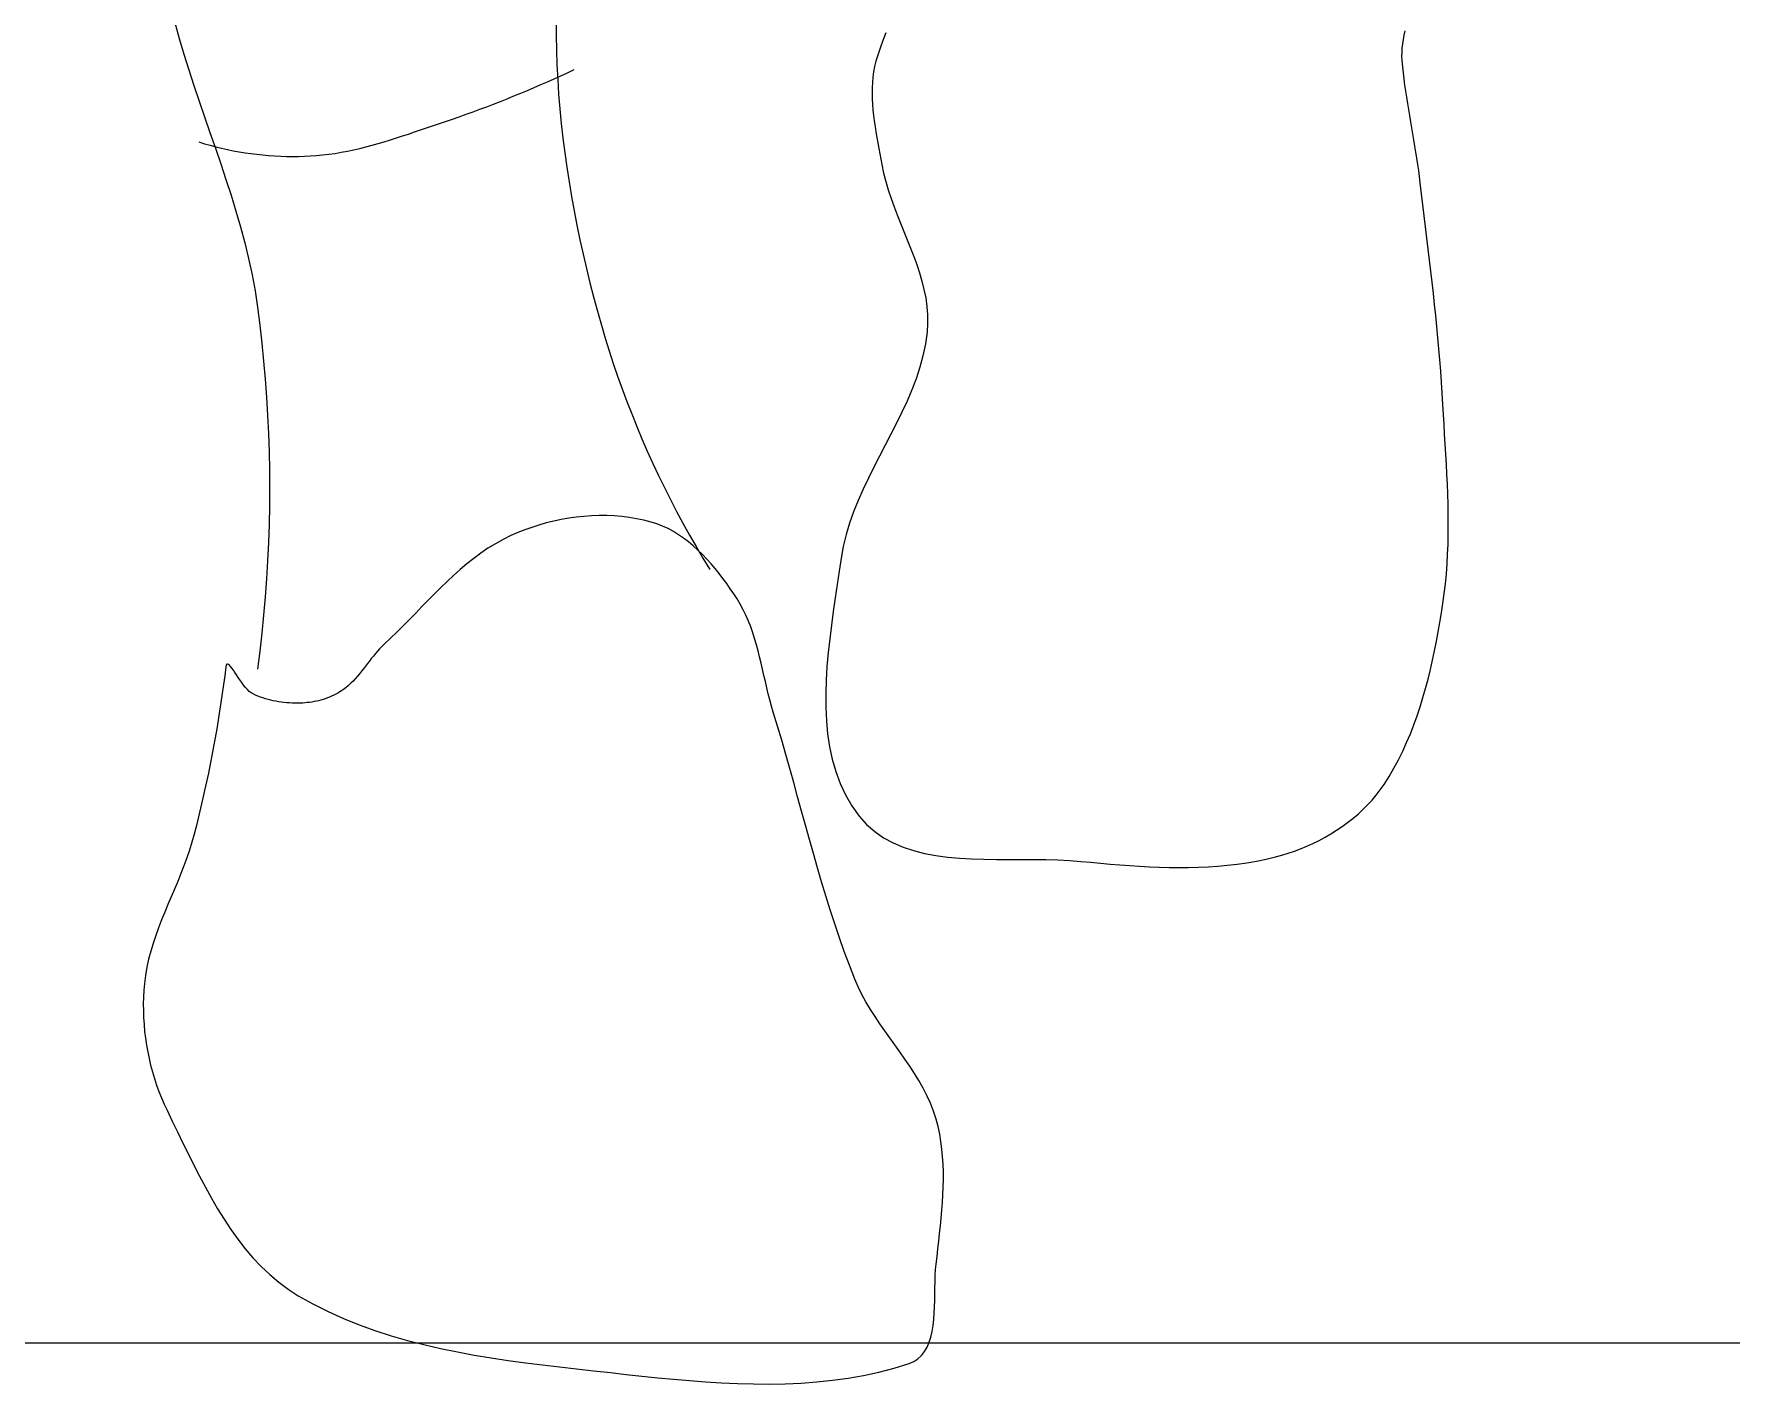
# Model space of a CAD drawing. Header units: inches. Extents: x 21 to 132, y 19 to 196.
# Drawn here: x 78.5859 to 78.8671, y 47.5592 to 47.7829 of the extents above; entities that cross this region are included whole.
import ezdxf

# ---------------------------------------------------------------- set-up
doc = ezdxf.new("R2010")
doc.units = ezdxf.units.IN
doc.header["$MEASUREMENT"] = 0
doc.layers.add('fur', color=253, linetype='Continuous')
doc.layers.add('wall', color=7, linetype='Continuous')

# ---------------------------------------------------------------- blocks, each defined once
blk = doc.blocks.new('dp5')
at = {"layer": 'fur', "linetype": 'Continuous'}
for p, q in [((1374.2864, 590.68862), (1374.2939, 587.58587)), ((1330.7782, 589.0929), (1331.2783, 587.28024)), ((1331.2783, 587.28024), (1331.8132, 585.47564)), ((1374.2939, 587.58587), (1374.3259, 585.91401)), ((1411.5687, 587.03626), (1411.2437, 586.15249)), ((1411.9156, 587.91391), (1411.5687, 587.03626)), ((1470.8338, 586.1741), (1470.8911, 586.66311)), ((1470.8911, 586.66311), (1470.9655, 587.15633)), ((1470.9655, 587.15633), (1471.0522, 587.65213)), ((1471.0522, 587.65213), (1471.1464, 588.1492)), ((1331.8132, 585.47564), (1332.3767, 583.67769)), ((1374.3259, 585.91401), (1374.3847, 584.24208)), ((1410.9405, 585.26318), (1410.765, 584.67064)), ((1411.2437, 586.15249), (1410.9405, 585.26318)), ((1470.7901, 585.21457), (1470.7985, 585.69076)), ((1470.8139, 584.74706), (1470.7901, 585.21457)), ((1470.7985, 585.69076), (1470.8338, 586.1741)), ((1470.8812, 584.04601), (1470.8139, 584.74706)), ((1332.3767, 583.67769), (1332.963, 581.88514)), ((1374.0845, 582.6707), (1374.8446, 583.01429)), ((1374.3847, 584.24208), (1374.4699, 582.57029)), ((1374.8446, 583.01429), (1375.6027, 583.3623)), ((1375.6027, 583.3623), (1376.3585, 583.71471)), ((1410.4303, 582.85707), (1410.3756, 582.24253)), ((1410.5118, 583.46698), (1410.4303, 582.85707)), ((1410.6229, 584.07172), (1410.5118, 583.46698)), ((1410.765, 584.67064), (1410.6229, 584.07172)), ((1470.9577, 583.34608), (1470.8812, 584.04601)), ((1471.0428, 582.64716), (1470.9577, 583.34608)), ((1332.963, 581.88514), (1333.5659, 580.09661)), ((1369.481, 580.70278), (1370.2532, 581.01947)), ((1370.2532, 581.01947), (1371.0235, 581.34079)), ((1371.0235, 581.34079), (1371.7919, 581.66655)), ((1371.7919, 581.66655), (1372.5581, 581.99683)), ((1372.5581, 581.99683), (1373.3225, 582.33156)), ((1373.3225, 582.33156), (1374.0845, 582.6707)), ((1374.4699, 582.57029), (1374.581, 580.89913)), ((1374.581, 580.89913), (1374.7176, 579.22891)), ((1410.3465, 581.62399), (1410.3405, 581.00203)), ((1410.3405, 581.00203), (1410.3556, 580.37726)), ((1410.3756, 582.24253), (1410.3465, 581.62399)), ((1471.1352, 581.94916), (1471.0428, 582.64716)), ((1471.2342, 581.25193), (1471.1352, 581.94916)), ((1471.3387, 580.55543), (1471.2342, 581.25193)), ((1333.5659, 580.09661), (1334.1796, 578.31085)), ((1364.811, 578.8979), (1365.5935, 579.1872)), ((1365.5935, 579.1872), (1366.3747, 579.48119)), ((1366.3747, 579.48119), (1367.1538, 579.77974)), ((1367.1538, 579.77974), (1367.9315, 580.08284)), ((1367.9315, 580.08284), (1368.7071, 580.3905)), ((1368.7071, 580.3905), (1369.481, 580.70278)), ((1374.7176, 579.22891), (1374.879, 577.56006)), ((1410.3556, 580.37726), (1410.3899, 579.75029)), ((1410.3899, 579.75029), (1410.4415, 579.1217)), ((1410.4415, 579.1217), (1410.5082, 578.49196)), ((1471.448, 579.85942), (1471.3387, 580.55543)), ((1471.5612, 579.16387), (1471.448, 579.85942)), ((1471.6772, 578.4687), (1471.5612, 579.16387)), ((1334.1796, 578.31085), (1334.7983, 576.52649)), ((1358.8218, 576.82879), (1359.5066, 577.06079)), ((1359.5066, 577.06079), (1360.1907, 577.29188)), ((1360.1907, 577.29188), (1360.8741, 577.52094)), ((1360.8741, 577.52094), (1361.6645, 577.78699)), ((1361.6645, 577.78699), (1362.4533, 578.05773)), ((1362.4533, 578.05773), (1363.2406, 578.33316)), ((1363.2406, 578.33316), (1364.0264, 578.61318)), ((1364.0264, 578.61318), (1364.811, 578.8979)), ((1374.879, 577.56006), (1375.0647, 575.89297)), ((1410.5082, 578.49196), (1410.588, 577.86187)), ((1410.588, 577.86187), (1410.6788, 577.23188)), ((1410.6788, 577.23188), (1410.7788, 576.6026)), ((1471.7949, 577.77371), (1471.6772, 578.4687)), ((1471.914, 577.07886), (1471.7949, 577.77371)), ((1472.0328, 576.38394), (1471.914, 577.07886)), ((1333.5181, 575.45639), (1334.1648, 575.25962)), ((1334.1648, 575.25962), (1334.8164, 575.07518)), ((1334.7983, 576.52649), (1335.4159, 574.74224)), ((1334.8164, 575.07518), (1335.4722, 574.90307)), ((1352.5996, 574.89866), (1353.2974, 575.08478)), ((1353.2974, 575.08478), (1353.9933, 575.28074)), ((1353.9933, 575.28074), (1354.6875, 575.48539)), ((1354.6875, 575.48539), (1355.38, 575.69757)), ((1355.38, 575.69757), (1356.0709, 575.91605)), ((1356.0709, 575.91605), (1356.7605, 576.13957)), ((1356.7605, 576.13957), (1357.4488, 576.36695)), ((1357.4488, 576.36695), (1358.136, 576.59713)), ((1358.136, 576.59713), (1358.8218, 576.82879)), ((1375.0647, 575.89297), (1375.2745, 574.22801)), ((1410.7788, 576.6026), (1410.8859, 575.97464)), ((1410.8859, 575.97464), (1410.9979, 575.34865)), ((1410.9979, 575.34865), (1411.1132, 574.72514)), ((1472.151, 575.68895), (1472.0328, 576.38394)), ((1472.2676, 574.99371), (1472.151, 575.68895)), ((1335.4159, 574.74224), (1336.0266, 572.95676)), ((1335.4722, 574.90307), (1336.132, 574.74336)), ((1336.132, 574.74336), (1336.7956, 574.59611)), ((1336.7956, 574.59611), (1337.4623, 574.46134)), ((1337.4623, 574.46134), (1338.1319, 574.33903)), ((1338.1319, 574.33903), (1338.8043, 574.22937)), ((1338.8043, 574.22937), (1339.4787, 574.13232)), ((1339.4787, 574.13232), (1340.1548, 574.04784)), ((1340.1548, 574.04784), (1340.8326, 573.97608)), ((1340.8326, 573.97608), (1341.5114, 573.91702)), ((1341.5114, 573.91702), (1342.1909, 573.87076)), ((1342.1909, 573.87076), (1342.8709, 573.83727)), ((1342.8709, 573.83727), (1343.5508, 573.81668)), ((1343.5508, 573.81668), (1344.2306, 573.80897)), ((1344.2306, 573.80897), (1344.9093, 573.81416)), ((1344.9093, 573.81416), (1345.587, 573.83237)), ((1345.587, 573.83237), (1346.2634, 573.86361)), ((1346.2634, 573.86361), (1346.9381, 573.90792)), ((1346.9381, 573.90792), (1347.6546, 573.97219)), ((1347.6546, 573.97219), (1348.3681, 574.05583)), ((1348.3681, 574.05583), (1349.0791, 574.15775)), ((1349.0791, 574.15775), (1349.788, 574.27669)), ((1349.788, 574.27669), (1350.4941, 574.41139)), ((1350.4941, 574.41139), (1351.1979, 574.56074)), ((1351.1979, 574.56074), (1351.8999, 574.72357)), ((1351.8999, 574.72357), (1352.5996, 574.89866)), ((1375.2745, 574.22801), (1375.5073, 572.56553)), ((1411.1132, 574.72514), (1411.2294, 574.10476)), ((1411.2294, 574.10476), (1411.3445, 573.48801)), ((1411.3445, 573.48801), (1411.4566, 572.87557)), ((1472.3812, 574.29813), (1472.2676, 574.99371)), ((1472.4916, 573.60208), (1472.3812, 574.29813)), ((1472.5972, 572.90545), (1472.4916, 573.60208)), ((1336.0266, 572.95676), (1336.6244, 571.16883)), ((1336.6244, 571.16883), (1337.2031, 569.37704)), ((1375.5073, 572.56553), (1375.763, 570.90593)), ((1411.4566, 572.87557), (1411.6574, 571.90532)), ((1411.6574, 571.90532), (1411.9039, 570.94103)), ((1472.6978, 572.20814), (1472.5972, 572.90545)), ((1472.7918, 571.51003), (1472.6978, 572.20814)), ((1472.8784, 570.81101), (1472.7918, 571.51003)), ((1337.2031, 569.37704), (1337.7573, 567.58007)), ((1375.763, 570.90593), (1376.0409, 569.24959)), ((1376.0409, 569.24959), (1376.3403, 567.59695)), ((1411.9039, 570.94103), (1412.1896, 569.98184)), ((1412.1896, 569.98184), (1412.5079, 569.02718)), ((1473.0289, 569.5487), (1472.8784, 570.81101)), ((1473.1806, 568.28638), (1473.0289, 569.5487)), ((1337.7573, 567.58007), (1338.2805, 565.7767)), ((1376.3403, 567.59695), (1376.6613, 565.94828)), ((1412.5079, 569.02718), (1412.8521, 568.0762)), ((1412.8521, 568.0762), (1413.2158, 567.12836)), ((1473.333, 567.02399), (1473.1806, 568.28638)), ((1338.2805, 565.7767), (1338.767, 563.96554)), ((1376.6613, 565.94828), (1377.0026, 564.30402)), ((1413.2158, 567.12836), (1413.5921, 566.1828)), ((1413.5921, 566.1828), (1413.9745, 565.23882)), ((1473.4859, 565.76153), (1473.333, 567.02399)), ((1473.638, 564.49893), (1473.4859, 565.76153)), ((1338.767, 563.96554), (1339.2111, 562.14525)), ((1377.0026, 564.30402), (1377.3643, 562.66456)), ((1413.9745, 565.23882), (1414.3561, 564.29582)), ((1414.3561, 564.29582), (1414.7306, 563.35296)), ((1473.7895, 563.23619), (1473.638, 564.49893)), ((1339.2111, 562.14525), (1339.6066, 560.31466)), ((1377.3643, 562.66456), (1377.7452, 561.03028)), ((1414.7306, 563.35296), (1415.0913, 562.40961)), ((1415.0913, 562.40961), (1415.4315, 561.465)), ((1473.939, 561.97324), (1473.7895, 563.23619)), ((1474.0863, 560.71005), (1473.939, 561.97324)), ((1339.6066, 560.31466), (1339.9476, 558.4723)), ((1377.7452, 561.03028), (1378.1455, 559.4015)), ((1415.4315, 561.465), (1415.7443, 560.51843)), ((1415.7443, 560.51843), (1416.0237, 559.56927)), ((1416.0237, 559.56927), (1416.2625, 558.61663)), ((1474.2309, 559.44657), (1474.0863, 560.71005)), ((1339.9476, 558.4723), (1340.2281, 556.61691)), ((1378.1455, 559.4015), (1378.5644, 557.77867)), ((1378.5644, 557.77867), (1379.0012, 556.16215)), ((1416.2625, 558.61663), (1416.4542, 557.65994)), ((1416.4542, 557.65994), (1416.5923, 556.69845)), ((1474.3719, 558.18285), (1474.2309, 559.44657)), ((1474.5089, 556.91868), (1474.3719, 558.18285)), ((1340.2281, 556.61691), (1340.4873, 554.5678)), ((1379.0012, 556.16215), (1379.4554, 554.55232)), ((1416.5923, 556.69845), (1416.6701, 555.73149)), ((1416.6701, 555.73149), (1416.6809, 554.75826)), ((1474.6413, 555.65415), (1474.5089, 556.91868)), ((1340.4873, 554.5678), (1340.7191, 552.51375)), ((1379.4554, 554.55232), (1379.8882, 553.08924)), ((1416.6181, 553.77803), (1416.428, 552.4167)), ((1416.6809, 554.75826), (1416.6181, 553.77803)), ((1474.7682, 554.38921), (1474.6413, 555.65415)), ((1474.8895, 553.12384), (1474.7682, 554.38921)), ((1340.7191, 552.51375), (1340.9238, 550.45547)), ((1379.8882, 553.08924), (1380.3414, 551.63103)), ((1416.428, 552.4167), (1416.1479, 551.07715)), ((1475.0043, 551.85792), (1474.8895, 553.12384)), ((1475.1117, 550.5915), (1475.0043, 551.85792)), ((1340.9238, 550.45547), (1341.1012, 548.39326)), ((1380.3414, 551.63103), (1380.8153, 550.17825)), ((1380.8153, 550.17825), (1381.3095, 548.73114)), ((1416.1479, 551.07715), (1415.7876, 549.75704)), ((1475.2116, 549.32452), (1475.1117, 550.5915)), ((1341.1012, 548.39326), (1341.2512, 546.32786)), ((1381.3095, 548.73114), (1381.8239, 547.29023)), ((1415.3571, 548.45392), (1414.866, 547.16551)), ((1415.7876, 549.75704), (1415.3571, 548.45392)), ((1475.3032, 548.05688), (1475.2116, 549.32452)), ((1475.386, 546.78864), (1475.3032, 548.05688)), ((1341.2512, 546.32786), (1341.374, 544.25973)), ((1381.8239, 547.29023), (1382.3585, 545.85577)), ((1414.866, 547.16551), (1414.3237, 545.88928)), ((1475.4592, 545.51971), (1475.386, 546.78864)), ((1341.374, 544.25973), (1341.4695, 542.1894)), ((1382.3585, 545.85577), (1382.9128, 544.42831)), ((1382.9128, 544.42831), (1383.4866, 543.00806)), ((1413.7402, 544.62297), (1413.1249, 543.36409)), ((1414.3237, 545.88928), (1413.7402, 544.62297)), ((1475.5226, 544.38502), (1475.4592, 545.51971)), ((1475.5893, 543.24886), (1475.5226, 544.38502)), ((1341.4695, 542.1894), (1341.5379, 540.11752)), ((1383.4866, 543.00806), (1384.0801, 541.59559)), ((1413.1249, 543.36409), (1412.4879, 542.11031)), ((1475.6577, 542.11154), (1475.5893, 543.24886)), ((1384.0801, 541.59559), (1384.6928, 540.19125)), ((1384.6928, 540.19125), (1385.3247, 538.79531)), ((1411.8388, 540.85924), (1411.1871, 539.60848)), ((1412.4879, 542.11031), (1411.8388, 540.85924)), ((1475.7263, 540.97321), (1475.6577, 542.11154)), ((1475.7934, 539.83414), (1475.7263, 540.97321)), ((1341.5379, 540.11752), (1341.5788, 538.04453)), ((1385.3247, 538.79531), (1385.9756, 537.40834)), ((1410.5426, 538.35558), (1409.915, 537.09827)), ((1411.1871, 539.60848), (1410.5426, 538.35558)), ((1475.8573, 538.69448), (1475.7934, 539.83414)), ((1475.916, 537.5546), (1475.8573, 538.69448)), ((1341.5788, 538.04453), (1341.5924, 535.9709)), ((1385.9756, 537.40834), (1386.6451, 536.03062)), ((1409.915, 537.09827), (1409.3141, 535.83399)), ((1475.9681, 536.41452), (1475.916, 537.5546)), ((1476.0121, 535.27461), (1475.9681, 536.41452)), ((1341.5924, 535.9709), (1341.5788, 533.89738)), ((1386.6451, 536.03062), (1387.3331, 534.66267)), ((1387.3331, 534.66267), (1388.0398, 533.30473)), ((1408.7495, 534.56057), (1408.2309, 533.27541)), ((1409.3141, 535.83399), (1408.7495, 534.56057)), ((1476.0456, 534.13509), (1476.0121, 535.27461)), ((1341.5788, 533.89738), (1341.5379, 531.82435)), ((1375.7277, 532.53265), (1374.8687, 532.38166)), ((1376.5917, 532.65408), (1375.7277, 532.53265)), ((1377.4587, 532.74532), (1376.5917, 532.65408)), ((1378.3273, 532.80577), (1377.4587, 532.74532)), ((1379.1961, 532.83456), (1378.3273, 532.80577)), ((1380.0626, 532.8313), (1379.1961, 532.83456)), ((1380.9262, 532.79519), (1380.0626, 532.8313)), ((1381.7844, 532.72563), (1380.9262, 532.79519)), ((1382.6359, 532.62193), (1381.7844, 532.72563)), ((1383.479, 532.48351), (1382.6359, 532.62193)), ((1384.3118, 532.30968), (1383.479, 532.48351)), ((1388.0398, 533.30473), (1388.7646, 531.9573)), ((1408.2309, 533.27541), (1407.7683, 531.97625)), ((1476.0679, 532.99616), (1476.0456, 534.13509)), ((1476.0764, 531.85801), (1476.0679, 532.99616)), ((1341.5379, 531.82435), (1341.4695, 529.75244)), ((1369.1324, 530.55138), (1368.2357, 530.11168)), ((1369.9105, 530.89112), (1369.1324, 530.55138)), ((1370.7053, 531.20589), (1369.9105, 530.89112)), ((1371.5149, 531.49498), (1370.7053, 531.20589)), ((1372.3377, 531.75773), (1371.5149, 531.49498)), ((1373.172, 531.99355), (1372.3377, 531.75773)), ((1374.0164, 532.20177), (1373.172, 531.99355)), ((1374.8687, 532.38166), (1374.0164, 532.20177)), ((1385.133, 532.09978), (1384.3118, 532.30968)), ((1385.7916, 531.89086), (1385.133, 532.09978)), ((1386.4334, 531.63935), (1385.7916, 531.89086)), ((1387.0588, 531.34774), (1386.4334, 531.63935)), ((1387.6677, 531.01857), (1387.0588, 531.34774)), ((1388.2606, 530.65456), (1387.6677, 531.01857)), ((1388.8372, 530.25809), (1388.2606, 530.65456)), ((1388.7646, 531.9573), (1389.5074, 530.62073)), ((1389.5074, 530.62073), (1390.2683, 529.2954)), ((1407.3708, 530.66066), (1407.0486, 529.32623)), ((1407.7683, 531.97625), (1407.3708, 530.66066)), ((1476.0466, 529.58509), (1476.0698, 530.72094)), ((1476.0698, 530.72094), (1476.0764, 531.85801)), ((1341.4695, 529.75244), (1341.374, 527.6821)), ((1366.5214, 529.10589), (1365.6997, 528.54679)), ((1367.3662, 529.62866), (1366.5214, 529.10589)), ((1368.2357, 530.11168), (1367.3662, 529.62866)), ((1389.3978, 529.83184), (1388.8372, 530.25809)), ((1389.9427, 529.37838), (1389.3978, 529.83184)), ((1390.4719, 528.90019), (1389.9427, 529.37838)), ((1390.2683, 529.2954), (1391.0468, 527.98177)), ((1390.9859, 528.39997), (1390.4719, 528.90019)), ((1407.0486, 529.32623), (1406.8114, 527.97057)), ((1476.0048, 528.45072), (1476.0466, 529.58509)), ((1341.374, 527.6821), (1341.2512, 525.61398)), ((1363.3506, 526.68615), (1362.5995, 526.01641)), ((1364.1165, 527.33337), (1363.3506, 526.68615)), ((1364.8989, 527.95481), (1364.1165, 527.33337)), ((1365.6997, 528.54679), (1364.8989, 527.95481)), ((1391.4845, 527.88013), (1390.9859, 528.39997)), ((1391.0468, 527.98177), (1391.843, 526.68026)), ((1391.968, 527.34324), (1391.4845, 527.88013)), ((1392.4363, 526.79199), (1391.968, 527.34324)), ((1392.8898, 526.22894), (1392.4363, 526.79199)), ((1406.8114, 527.97057), (1406.598, 526.49425)), ((1475.8589, 526.18733), (1475.9428, 527.31806)), ((1475.9428, 527.31806), (1476.0048, 528.45072)), ((1341.2512, 525.61398), (1341.1012, 523.54858)), ((1361.8602, 525.32772), (1361.1316, 524.62359)), ((1362.5995, 526.01641), (1361.8602, 525.32772)), ((1393.3286, 525.6565), (1392.8898, 526.22894)), ((1393.7528, 525.0774), (1393.3286, 525.6565)), ((1394.1628, 524.4941), (1393.7528, 525.0774)), ((1406.3727, 524.98924), (1406.1431, 523.46032)), ((1406.598, 526.49425), (1406.3727, 524.98924)), ((1475.6187, 523.93266), (1475.7515, 525.05884)), ((1475.7515, 525.05884), (1475.8589, 526.18733)), ((1341.1012, 523.54858), (1340.9238, 521.48644)), ((1359.6957, 523.18282), (1358.9847, 522.45312)), ((1360.4108, 523.90744), (1359.6957, 523.18282)), ((1361.1316, 524.62359), (1360.4108, 523.90744)), ((1394.5583, 523.90919), (1394.1628, 524.4941)), ((1394.9399, 523.32526), (1394.5583, 523.90919)), ((1395.3085, 522.71738), (1394.9399, 523.32526)), ((1406.1431, 523.46032), (1405.9163, 521.91252)), ((1475.2891, 521.73435), (1475.4592, 522.80914)), ((1475.4592, 522.80914), (1475.6187, 523.93266)), ((1340.9238, 521.48644), (1340.7191, 519.42809)), ((1357.5655, 520.99249), (1356.8534, 520.26853)), ((1358.2752, 521.72184), (1357.5655, 520.99249)), ((1358.9847, 522.45312), (1358.2752, 521.72184)), ((1395.6451, 522.09436), (1395.3085, 522.71738)), ((1395.9525, 521.45741), (1395.6451, 522.09436)), ((1396.233, 520.80777), (1395.9525, 521.45741)), ((1405.9163, 521.91252), (1405.7004, 520.35063)), ((1475.11, 520.65629), (1475.2891, 521.73435)), ((1340.7191, 519.42809), (1340.4873, 517.37404)), ((1356.1364, 519.55347), (1355.4128, 518.85067)), ((1356.8534, 520.26853), (1356.1364, 519.55347)), ((1396.4897, 520.14689), (1396.233, 520.80777)), ((1396.725, 519.47586), (1396.4897, 520.14689)), ((1396.9415, 518.79603), (1396.725, 519.47586)), ((1405.7004, 520.35063), (1405.5026, 518.77957)), ((1474.7194, 518.49545), (1474.9206, 519.57624)), ((1474.9206, 519.57624), (1475.11, 520.65629)), ((1340.4873, 517.37404), (1340.2281, 515.32496)), ((1353.6753, 517.09952), (1353.441, 516.81575)), ((1353.915, 517.37765), (1353.6753, 517.09952)), ((1354.1615, 517.6486), (1353.915, 517.37765)), ((1354.4162, 517.91114), (1354.1615, 517.6486)), ((1354.6802, 518.16374), (1354.4162, 517.91114)), ((1355.4128, 518.85067), (1354.6802, 518.16374)), ((1397.1424, 518.10878), (1396.9415, 518.79603)), ((1397.3298, 517.41533), (1397.1424, 518.10878)), ((1397.5068, 516.71687), (1397.3298, 517.41533)), ((1405.3307, 517.20417), (1405.1918, 515.62933)), ((1405.5026, 518.77957), (1405.3307, 517.20417)), ((1474.2757, 516.337), (1474.5048, 517.4153)), ((1474.5048, 517.4153), (1474.7194, 518.49545)), ((1336.6151, 515.58302), (1336.4868, 514.56801)), ((1336.6548, 515.76841), (1336.6151, 515.58302)), ((1336.7165, 515.87208), (1336.6548, 515.76841)), ((1336.7989, 515.90164), (1336.7165, 515.87208)), ((1336.9002, 515.86466), (1336.7989, 515.90164)), ((1337.0197, 515.76872), (1336.9002, 515.86466)), ((1337.155, 515.62141), (1337.0197, 515.76872)), ((1337.3051, 515.43039), (1337.155, 515.62141)), ((1337.4684, 515.20318), (1337.3051, 515.43039)), ((1337.6433, 514.94733), (1337.4684, 515.20318)), ((1352.0817, 515.06841), (1351.8508, 514.7825)), ((1352.3092, 515.35806), (1352.0817, 515.06841)), ((1352.5346, 515.6502), (1352.3092, 515.35806)), ((1352.7592, 515.94339), (1352.5346, 515.6502)), ((1352.9843, 516.23623), (1352.7592, 515.94339)), ((1353.2113, 516.52746), (1352.9843, 516.23623)), ((1353.441, 516.81575), (1353.2113, 516.52746)), ((1397.676, 516.01481), (1397.5068, 516.71687)), ((1397.8399, 515.31046), (1397.676, 516.01481)), ((1398.0015, 514.60497), (1397.8399, 515.31046)), ((1405.1918, 515.62933), (1405.0941, 514.05988)), ((1473.768, 514.19122), (1474.0306, 515.26185)), ((1474.0306, 515.26185), (1474.2757, 516.337)), ((1336.3517, 513.55374), (1336.2094, 512.5402)), ((1336.4868, 514.56801), (1336.3517, 513.55374)), ((1337.8288, 514.6705), (1337.6433, 514.94733)), ((1338.0227, 514.38021), (1337.8288, 514.6705)), ((1338.224, 514.08412), (1338.0227, 514.38021)), ((1338.4311, 513.78987), (1338.224, 514.08412)), ((1338.6425, 513.50492), (1338.4311, 513.78987)), ((1338.8567, 513.23687), (1338.6425, 513.50492)), ((1339.0721, 512.99342), (1338.8567, 513.23687)), ((1350.3247, 513.22335), (1350.035, 513.00224)), ((1350.6021, 513.45784), (1350.3247, 513.22335)), ((1350.8687, 513.70427), (1350.6021, 513.45784)), ((1351.1256, 513.96132), (1350.8687, 513.70427)), ((1351.3742, 514.22761), (1351.1256, 513.96132)), ((1351.6154, 514.50185), (1351.3742, 514.22761)), ((1351.8508, 514.7825), (1351.6154, 514.50185)), ((1398.1633, 513.89975), (1398.0015, 514.60497)), ((1398.3279, 513.19589), (1398.1633, 513.89975)), ((1398.498, 512.49495), (1398.3279, 513.19589)), ((1405.0941, 514.05988), (1405.0447, 512.50076)), ((1473.1852, 512.06849), (1473.4867, 513.12634)), ((1473.4867, 513.12634), (1473.768, 514.19122)), ((1336.0603, 511.52754), (1335.9044, 510.51575)), ((1336.2094, 512.5402), (1336.0603, 511.52754)), ((1339.2876, 512.78211), (1339.0721, 512.99342)), ((1339.5011, 512.61046), (1339.2876, 512.78211)), ((1339.712, 512.48616), (1339.5011, 512.61046)), ((1339.9889, 512.36098), (1339.712, 512.48616)), ((1340.2703, 512.24428), (1339.9889, 512.36098)), ((1340.5555, 512.13588), (1340.2703, 512.24428)), ((1340.8444, 512.03567), (1340.5555, 512.13588)), ((1341.1365, 511.94349), (1340.8444, 512.03567)), ((1341.4315, 511.85936), (1341.1365, 511.94349)), ((1341.7292, 511.78321), (1341.4315, 511.85936)), ((1342.0293, 511.71485), (1341.7292, 511.78321)), ((1342.3312, 511.65425), (1342.0293, 511.71485)), ((1342.6351, 511.6013), (1342.3312, 511.65425)), ((1342.94, 511.55591), (1342.6351, 511.6013)), ((1343.2459, 511.51794), (1342.94, 511.55591)), ((1343.5528, 511.48736), (1343.2459, 511.51794)), ((1343.8599, 511.46411), (1343.5528, 511.48736)), ((1344.1671, 511.44803), (1343.8599, 511.46411)), ((1344.4738, 511.43906), (1344.1671, 511.44803)), ((1344.7802, 511.4371), (1344.4738, 511.43906)), ((1345.0854, 511.44208), (1344.7802, 511.4371)), ((1345.3896, 511.45384), (1345.0854, 511.44208)), ((1345.6475, 511.47031), (1345.3896, 511.45384)), ((1345.9058, 511.49388), (1345.6475, 511.47031)), ((1346.1647, 511.52459), (1345.9058, 511.49388)), ((1346.4234, 511.56256), (1346.1647, 511.52459)), ((1346.6816, 511.60774), (1346.4234, 511.56256)), ((1346.9388, 511.66007), (1346.6816, 511.60774)), ((1347.1948, 511.71968), (1346.9388, 511.66007)), ((1347.4494, 511.78647), (1347.1948, 511.71968)), ((1347.7019, 511.86048), (1347.4494, 511.78647)), ((1347.9521, 511.94181), (1347.7019, 511.86048)), ((1348.1994, 512.03038), (1347.9521, 511.94181)), ((1348.4439, 512.12625), (1348.1994, 512.03038)), ((1348.6846, 512.22939), (1348.4439, 512.12625)), ((1348.9213, 512.33986), (1348.6846, 512.22939)), ((1349.1542, 512.45765), (1348.9213, 512.33986)), ((1349.3822, 512.58275), (1349.1542, 512.45765)), ((1349.6053, 512.71522), (1349.3822, 512.58275)), ((1349.823, 512.85511), (1349.6053, 512.71522)), ((1350.035, 513.00224), (1349.823, 512.85511)), ((1398.6764, 511.79803), (1398.498, 512.49495)), ((1398.8659, 511.10647), (1398.6764, 511.79803)), ((1405.0447, 512.50076), (1405.0513, 510.95688)), ((1472.862, 511.01901), (1473.1852, 512.06849)), ((1335.7416, 509.50491), (1335.5718, 508.49515)), ((1335.9044, 510.51575), (1335.7416, 509.50491)), ((1399.0691, 510.4215), (1398.8659, 511.10647)), ((1399.5572, 508.81825), (1399.0691, 510.4215)), ((1405.0513, 510.95688), (1405.1212, 509.433)), ((1405.1212, 509.433), (1405.2626, 507.93416)), ((1472.145, 508.95029), (1472.5157, 509.97921)), ((1472.5157, 509.97921), (1472.862, 511.01901)), ((1335.3951, 507.48655), (1335.2116, 506.4791)), ((1335.5718, 508.49515), (1335.3951, 507.48655)), ((1400.0325, 507.21034), (1399.5572, 508.81825)), ((1405.2626, 507.93416), (1405.4821, 506.46509)), ((1471.3249, 506.9305), (1471.7485, 507.93364)), ((1471.7485, 507.93364), (1472.145, 508.95029)), ((1335.0211, 505.47292), (1334.824, 504.46803)), ((1335.2116, 506.4791), (1335.0211, 505.47292)), ((1400.4966, 505.59873), (1400.0325, 507.21034)), ((1400.9525, 503.9842), (1400.4966, 505.59873)), ((1405.4821, 506.46509), (1405.7882, 505.0307)), ((1470.3903, 504.97004), (1470.8728, 505.94221)), ((1470.8728, 505.94221), (1471.3249, 506.9305)), ((1334.62, 503.46461), (1334.4091, 502.46263)), ((1334.824, 504.46803), (1334.62, 503.46461)), ((1401.4023, 502.36757), (1400.9525, 503.9842)), ((1405.7882, 505.0307), (1406.1881, 503.63588)), ((1406.1881, 503.63588), (1406.6894, 502.28562)), ((1469.33, 503.07917), (1469.8767, 504.01527)), ((1469.8767, 504.01527), (1470.3903, 504.97004)), ((1334.4091, 502.46263), (1334.1917, 501.46219)), ((1401.8484, 500.74962), (1401.4023, 502.36757)), ((1406.6894, 502.28562), (1407.2991, 500.98456)), ((1467.8674, 500.95871), (1468.3234, 501.5514)), ((1468.3234, 501.5514), (1468.7493, 502.1631)), ((1468.7493, 502.1631), (1469.33, 503.07917)), ((1333.9671, 500.46336), (1333.7359, 499.46618)), ((1334.1917, 501.46219), (1333.9671, 500.46336)), ((1402.2929, 499.1312), (1401.8484, 500.74962)), ((1407.2991, 500.98456), (1408.0256, 499.73783)), ((1408.0256, 499.73783), (1408.876, 498.55008)), ((1466.3361, 499.2976), (1466.8723, 499.83148)), ((1466.8723, 499.83148), (1467.3833, 500.38529)), ((1467.3833, 500.38529), (1467.8674, 500.95871)), ((1333.4981, 498.47082), (1333.2533, 497.47717)), ((1333.7359, 499.46618), (1333.4981, 498.47082)), ((1402.7383, 497.51318), (1402.2929, 499.1312)), ((1408.876, 498.55008), (1409.7211, 497.60512)), ((1409.7211, 497.60512), (1410.6499, 496.78834)), ((1463.9715, 497.36817), (1464.5924, 497.81901)), ((1464.5924, 497.81901), (1465.1945, 498.29104)), ((1465.1945, 498.29104), (1465.7763, 498.78408)), ((1465.7763, 498.78408), (1466.3361, 499.2976)), ((1333.002, 496.48549), (1332.7499, 495.57443)), ((1333.2533, 497.47717), (1333.002, 496.48549)), ((1403.187, 495.8962), (1402.7383, 497.51318)), ((1403.6408, 494.28122), (1403.187, 495.8962)), ((1410.6499, 496.78834), (1411.6567, 496.09062)), ((1411.6567, 496.09062), (1412.734, 495.50245)), ((1460.6417, 495.44424), (1461.3324, 495.78391)), ((1461.3324, 495.78391), (1462.0121, 496.14648)), ((1462.0121, 496.14648), (1462.6798, 496.53158)), ((1462.6798, 496.53158), (1463.3335, 496.93891)), ((1463.3335, 496.93891), (1463.9715, 497.36817)), ((1332.1583, 493.77378), (1331.8278, 492.88213)), ((1332.4671, 494.6709), (1332.1583, 493.77378)), ((1332.7499, 495.57443), (1332.4671, 494.6709)), ((1404.1029, 492.66904), (1403.6408, 494.28122)), ((1412.734, 495.50245), (1413.8753, 495.01453)), ((1413.8753, 495.01453), (1415.0745, 494.61756)), ((1415.0745, 494.61756), (1416.3242, 494.3023)), ((1416.3242, 494.3023), (1417.6184, 494.0593)), ((1417.6184, 494.0593), (1418.9498, 493.87928)), ((1418.9498, 493.87928), (1420.3121, 493.75294)), ((1420.3121, 493.75294), (1421.6986, 493.67088)), ((1455.2822, 493.64948), (1456.3617, 493.90477)), ((1456.3617, 493.90477), (1457.0832, 494.10032)), ((1457.0832, 494.10032), (1457.8036, 494.32076)), ((1457.8036, 494.32076), (1458.5212, 494.56572)), ((1458.5212, 494.56572), (1459.2345, 494.83482)), ((1459.2345, 494.83482), (1459.9419, 495.12776)), ((1459.9419, 495.12776), (1460.6417, 495.44424)), ((1331.4801, 491.99492), (1331.1199, 491.11108)), ((1331.8278, 492.88213), (1331.4801, 491.99492)), ((1404.5751, 491.0604), (1404.1029, 492.66904)), ((1421.6986, 493.67088), (1423.1027, 493.62388)), ((1423.1027, 493.62388), (1424.5177, 493.60255)), ((1424.5177, 493.60255), (1425.9369, 493.59754)), ((1425.9369, 493.59754), (1427.3535, 493.59954)), ((1427.3535, 493.59954), (1428.761, 493.59926)), ((1428.761, 493.59926), (1430.1528, 493.58731)), ((1430.1528, 493.58731), (1431.5224, 493.55449)), ((1431.5224, 493.55449), (1432.8628, 493.49135)), ((1432.8628, 493.49135), (1434.1672, 493.38862)), ((1434.1672, 493.38862), (1435.2741, 493.28186)), ((1435.2741, 493.28186), (1436.3848, 493.17882)), ((1436.3848, 493.17882), (1437.4986, 493.08128)), ((1437.4986, 493.08128), (1438.6149, 492.99092)), ((1438.6149, 492.99092), (1439.7334, 492.90934)), ((1439.7334, 492.90934), (1440.8535, 492.83838)), ((1440.8535, 492.83838), (1441.9743, 492.77965)), ((1441.9743, 492.77965), (1443.0955, 492.73489)), ((1443.0955, 492.73489), (1444.2166, 492.70578)), ((1444.2166, 492.70578), (1445.3364, 492.69398)), ((1445.3364, 492.69398), (1446.4551, 492.70126)), ((1446.4551, 492.70126), (1447.5717, 492.72932)), ((1447.5717, 492.72932), (1448.6857, 492.77982)), ((1448.6857, 492.77982), (1449.7964, 492.85446)), ((1449.7964, 492.85446), (1450.9033, 492.95498)), ((1450.9033, 492.95498), (1452.006, 493.08303)), ((1452.006, 493.08303), (1453.1038, 493.24032)), ((1453.1038, 493.24032), (1454.1962, 493.42862)), ((1454.1962, 493.42862), (1455.2822, 493.64948)), ((1330.7514, 490.22955), (1330.3793, 489.34921)), ((1331.1199, 491.11108), (1330.7514, 490.22955)), ((1405.0596, 489.45621), (1404.5751, 491.0604)), ((1330.0078, 488.46922), (1329.6417, 487.58835)), ((1330.3793, 489.34921), (1330.0078, 488.46922)), ((1405.559, 487.8572), (1405.0596, 489.45621)), ((1329.2855, 486.7057), (1328.9435, 485.8201)), ((1329.6417, 487.58835), (1329.2855, 486.7057)), ((1406.0757, 486.26418), (1405.559, 487.8572)), ((1406.6117, 484.67806), (1406.0757, 486.26418)), ((1328.62, 484.93058), (1328.3199, 484.03609)), ((1328.9435, 485.8201), (1328.62, 484.93058)), ((1407.1693, 483.0995), (1406.6117, 484.67806)), ((1327.8071, 482.22799), (1327.6037, 481.31234)), ((1328.0474, 483.13558), (1327.8071, 482.22799)), ((1328.3199, 484.03609), (1328.0474, 483.13558)), ((1407.7514, 481.52949), (1407.1693, 483.0995)), ((1327.4411, 480.38755), (1327.3244, 479.45254)), ((1327.6037, 481.31234), (1327.4411, 480.38755)), ((1408.3597, 479.96869), (1407.7514, 481.52949)), ((1327.2602, 478.68112), (1327.2187, 477.90526)), ((1327.3244, 479.45254), (1327.2602, 478.68112)), ((1408.7456, 479.0756), (1408.3597, 479.96869)), ((1409.1757, 478.2029), (1408.7456, 479.0756)), ((1327.2187, 477.90526), (1327.1998, 477.126)), ((1327.1998, 477.126), (1327.2037, 476.34436)), ((1327.2037, 476.34436), (1327.2299, 475.56131)), ((1409.6442, 477.34795), (1409.1757, 478.2029)), ((1410.1456, 476.5082), (1409.6442, 477.34795)), ((1410.6739, 475.68099), (1410.1456, 476.5082)), ((1327.2299, 475.56131), (1327.2788, 474.77775)), ((1327.2788, 474.77775), (1327.3494, 473.99484)), ((1411.2232, 474.8638), (1410.6739, 475.68099)), ((1411.7878, 474.05403), (1411.2232, 474.8638)), ((1327.3494, 473.99484), (1327.4427, 473.21341)), ((1327.4427, 473.21341), (1327.558, 472.4345)), ((1327.558, 472.4345), (1327.6953, 471.65909)), ((1412.3622, 473.24903), (1411.7878, 474.05403)), ((1412.94, 472.44623), (1412.3622, 473.24903)), ((1413.5161, 471.64302), (1412.94, 472.44623)), ((1327.6953, 471.65909), (1327.8545, 470.88813)), ((1327.8545, 470.88813), (1328.0354, 470.12271)), ((1414.084, 470.83689), (1413.5161, 471.64302)), ((1414.6385, 470.02509), (1414.084, 470.83689)), ((1328.0354, 470.12271), (1328.2382, 469.36373)), ((1328.2382, 469.36373), (1328.4627, 468.61221)), ((1328.4627, 468.61221), (1328.7083, 467.86902)), ((1415.1736, 469.2051), (1414.6385, 470.02509)), ((1415.6834, 468.37439), (1415.1736, 469.2051)), ((1328.7083, 467.86902), (1328.9756, 467.13533)), ((1328.9756, 467.13533), (1329.2642, 466.41196)), ((1416.1619, 467.53026), (1415.6834, 468.37439)), ((1416.604, 466.67017), (1416.1619, 467.53026)), ((1417.0032, 465.79147), (1416.604, 466.67017)), ((1329.2642, 466.41196), (1329.5741, 465.69999)), ((1329.5741, 465.69999), (1329.9051, 465.00037)), ((1329.9051, 465.00037), (1330.5077, 463.76698)), ((1417.3539, 464.89169), (1417.0032, 465.79147)), ((1417.6505, 463.96813), (1417.3539, 464.89169)), ((1330.5077, 463.76698), (1331.1121, 462.51783)), ((1417.8696, 463.12856), (1417.6505, 463.96813)), ((1418.0508, 462.28201), (1417.8696, 463.12856)), ((1331.1121, 462.51783), (1331.7212, 461.25797)), ((1331.7212, 461.25797), (1332.3388, 459.99253)), ((1418.1969, 461.4292), (1418.0508, 462.28201)), ((1418.3097, 460.57072), (1418.1969, 461.4292)), ((1332.3388, 459.99253), (1332.9679, 458.72671)), ((1418.3917, 459.70719), (1418.3097, 460.57072)), ((1418.4457, 458.83931), (1418.3917, 459.70719)), ((1332.9679, 458.72671), (1333.6121, 457.46562)), ((1333.6121, 457.46562), (1334.2746, 456.2144)), ((1418.4737, 457.96769), (1418.4457, 458.83931)), ((1418.4612, 456.21577), (1418.478, 457.09296)), ((1418.478, 457.09296), (1418.4737, 457.96769)), ((1334.2746, 456.2144), (1334.9587, 454.97818)), ((1418.3735, 454.4567), (1418.4257, 455.33683)), ((1418.4257, 455.33683), (1418.4612, 456.21577)), ((1334.9587, 454.97818), (1335.668, 453.76205)), ((1335.668, 453.76205), (1336.4055, 452.57126)), ((1418.2297, 452.69552), (1418.3075, 453.57607)), ((1418.3075, 453.57607), (1418.3735, 454.4567)), ((1336.4055, 452.57126), (1337.1749, 451.41079)), ((1337.1749, 451.41079), (1337.9791, 450.28594)), ((1418.0486, 450.93754), (1418.1427, 451.81585)), ((1418.1427, 451.81585), (1418.2297, 452.69552)), ((1337.9791, 450.28594), (1338.8221, 449.20172)), ((1338.8221, 449.20172), (1339.7066, 448.16332)), ((1417.8491, 449.18771), (1417.9499, 450.06126)), ((1417.9499, 450.06126), (1418.0486, 450.93754)), ((1339.7066, 448.16332), (1340.6365, 447.17587)), ((1417.5936, 446.81743), (1417.6505, 447.4513)), ((1417.6505, 447.4513), (1417.7484, 448.31753)), ((1417.7484, 448.31753), (1417.8491, 449.18771)), ((1340.6365, 447.17587), (1341.6144, 446.24446)), ((1341.6144, 446.24446), (1342.6445, 445.37435)), ((1342.6445, 445.37435), (1343.7297, 444.57057)), ((1417.5167, 444.74867), (1417.5321, 445.45974)), ((1417.5321, 445.45974), (1417.5559, 446.15144)), ((1417.5559, 446.15144), (1417.5936, 446.81743)), ((1343.7297, 444.57057), (1344.8735, 443.83824)), ((1344.8735, 443.83824), (1346.5545, 442.89605)), ((1417.4887, 443.29396), (1417.5041, 444.02461)), ((1417.5041, 444.02461), (1417.5167, 444.74867)), ((1346.5545, 442.89605), (1348.2727, 442.03294)), ((1348.2727, 442.03294), (1350.0256, 441.24433)), ((1417.3721, 441.12605), (1417.4283, 441.83831)), ((1417.4283, 441.83831), (1417.4654, 442.563)), ((1417.4654, 442.563), (1417.4887, 443.29396)), ((1350.0256, 441.24433), (1351.8104, 440.52573)), ((1351.8104, 440.52573), (1353.6243, 439.87266)), ((1353.6243, 439.87266), (1355.4642, 439.28043)), ((1417.0343, 439.12839), (1417.1807, 439.76475)), ((1417.1807, 439.76475), (1417.2914, 440.43277)), ((1417.2914, 440.43277), (1417.3721, 441.12605)), ((1355.4642, 439.28043), (1357.3273, 438.74459)), ((1357.3273, 438.74459), (1359.2112, 438.26069)), ((1359.2112, 438.26069), (1361.1128, 437.82408)), ((1361.1128, 437.82408), (1363.0293, 437.43026)), ((1416.3271, 437.47303), (1416.6131, 437.97612)), ((1416.6131, 437.97612), (1416.8469, 438.53)), ((1416.8469, 438.53), (1417.0343, 439.12839)), ((1363.0293, 437.43026), (1364.9581, 437.07476)), ((1364.9581, 437.07476), (1366.8959, 436.75289)), ((1366.8959, 436.75289), (1368.8405, 436.46033)), ((1368.8405, 436.46033), (1370.7887, 436.19232)), ((1370.7887, 436.19232), (1372.738, 435.94449)), ((1372.738, 435.94449), (1374.6851, 435.7122)), ((1374.6851, 435.7122), (1376.6277, 435.49103)), ((1412.8419, 435.56874), (1414.5536, 436.096)), ((1414.5536, 436.096), (1415.1025, 436.33217)), ((1415.1025, 436.33217), (1415.5773, 436.64466)), ((1415.5773, 436.64466), (1415.9836, 437.02706)), ((1415.9836, 437.02706), (1416.3271, 437.47303)), ((1376.6277, 435.49103), (1378.563, 435.27639)), ((1378.563, 435.27639), (1380.4877, 435.06373)), ((1380.4877, 435.06373), (1382.276, 434.86591)), ((1382.276, 434.86591), (1384.0746, 434.67159)), ((1384.0746, 434.67159), (1385.8813, 434.48509)), ((1385.8813, 434.48509), (1387.6949, 434.31073)), ((1387.6949, 434.31073), (1389.5132, 434.15284)), ((1389.5132, 434.15284), (1391.3352, 434.01576)), ((1391.3352, 434.01576), (1393.1585, 433.90378)), ((1393.1585, 433.90378), (1394.9818, 433.8213)), ((1394.9818, 433.8213), (1396.8035, 433.77255)), ((1396.8035, 433.77255), (1398.6218, 433.76197)), ((1398.6218, 433.76197), (1400.4348, 433.79377)), ((1400.4348, 433.79377), (1402.241, 433.8724)), ((1402.241, 433.8724), (1404.039, 434.00213)), ((1404.039, 434.00213), (1405.8268, 434.18724)), ((1405.8268, 434.18724), (1407.6025, 434.4322)), ((1407.6025, 434.4322), (1409.3648, 434.74115)), ((1409.3648, 434.74115), (1411.1117, 435.11857)), ((1411.1117, 435.11857), (1412.8419, 435.56874))]:
    blk.add_line(p, q, dxfattribs=at)

msp = doc.modelspace()

# ---------------------------------------------------------------- linework, layer by layer
at = {"layer": 'wall'}
msp.add_line((106.64941, 47.56601), (50.24941, 47.56601), dxfattribs=at)

# ---------------------------------------------------------------- block references
at = {"layer": 'fur', "xscale": 0.001452497584512251, "yscale": 0.001452497584512251, "zscale": 0.001452497584512251}
msp.add_blockref('dp5', (76.67624, 46.92919), dxfattribs=at)

doc.saveas('drawing.dxf')
